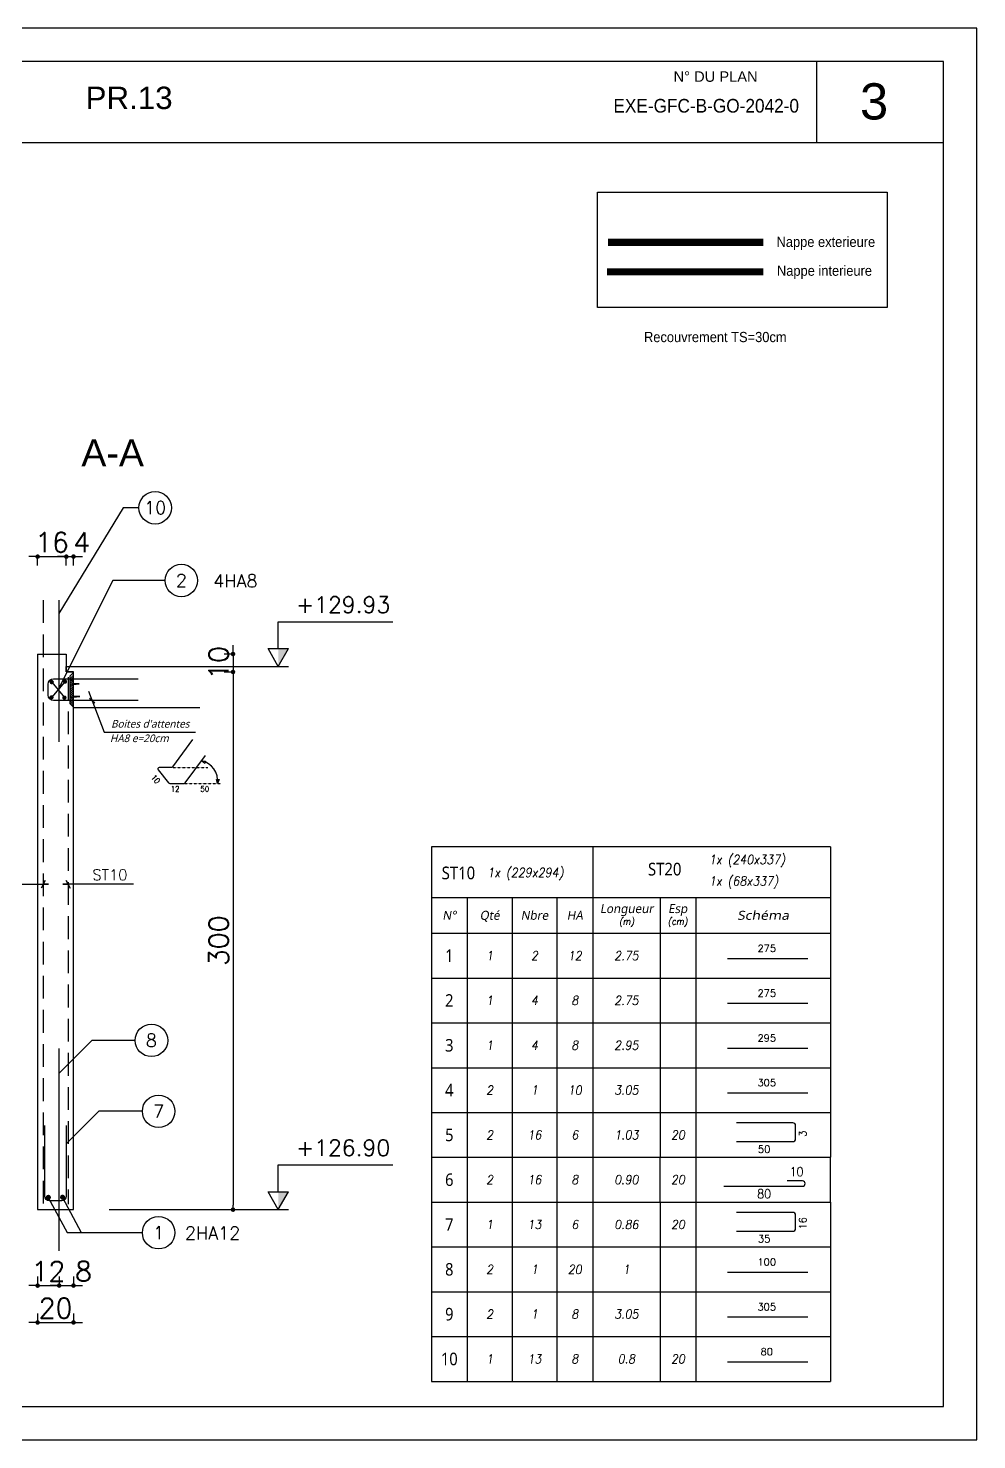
# Model space of a CAD drawing. Header units: millimetres. Extents: x -21776 to 63757, y -7870 to 8483.
# Drawn here: x 41275 to 41804, y -5309 to -4522 of the extents above; entities that cross this region are included whole.
import ezdxf
from ezdxf.enums import TextEntityAlignment as Align

# ---------------------------------------------------------------- set-up
doc = ezdxf.new("R2010")
doc.units = ezdxf.units.MM
doc.header["$PDMODE"] = 34
for name, pattern in [('CACHE', [9.525, 6.35, -3.175]), ('CACHEX2', [19.05, 12.7, -6.35]), ('HIDDEN2', [0.1875, 0.125, -0.0625])]:
    doc.linetypes.add(name, pattern=pattern)
for name, color, linetype in [('COTATION', 1, 'Continuous'), ('GO-CARTOUCHE', 7, 'Continuous'), ('GO-COTATION', 1, 'Continuous'), ('GO-FER-HA', 140, 'Continuous'), ('GO-TEXTE', 9, 'Continuous'), ('GO-TEXTE-ACIER', 3, 'Continuous'), ('GO-TEXTE-FER', 3, 'Continuous'), ('K_ENT_M_Building_PR.13', 7, 'Continuous'), ('préfa v', 2, 'Continuous'), ('STR_ACIER_BAS', 6, 'Continuous'), ('STR_TS', 22, 'Continuous'), ('STR_TXT', 102, 'Continuous'), ('STR_VOI-POT', 6, 'Continuous'), ('TEXTE-ACIER', 3, 'Continuous')]:
    doc.layers.add(name, color=color, linetype=linetype)
doc.styles.add('FIN', font='romans.shx')
doc.styles.add('GrDimensions', font='simplex.shx')
doc.styles.add('Lucida', font='')
doc.styles.get("Standard").update_dxf_attribs({"font": 'romans.shx'})
doc.styles.add('Tableau', font='romans.shx', dxfattribs={"width": 0.9, "oblique": 10})
doc.styles.add('Tableau2', font='trebuc.TTF', dxfattribs={"width": 0.9, "oblique": 10})
doc.styles.add('TEXTE', font='romans.shx')
doc.styles.add('TEXTEBA', font='ARIAL.TTF')
doc.styles.get('Lucida').set_extended_font_data('Lucida Sans', italic=True)
doc.dimstyles.new('COUPE-20', dxfattribs={"dimscale": 0.5, "dimtxt": 22, "dimasz": 5, "dimexe": 0.05, "dimexo": 0, "dimgap": 5, "dimtad": 1, "dimdsep": 46, "dimtxsty": 'Standard', "dimblk1": 'DOT', "dimblk2": 'DOT', "dimsah": 1, "dimcen": 0, "dimdle": 150, "dimclrd": 1, "dimclre": 1, "dimclrt": 7, "dimadec": 0, "dimazin": 0, "dimtfac": 1, "dimtix": 1, "dimtmove": 2, "dimatfit": 3, "dimldrblk": 'DOT', "dimfxl": 0, "dimtvp": 1, "dimtolj": 1, "dimtzin": 0, "dimarcsym": 0})

# ---------------------------------------------------------------- blocks, each defined once
blk = doc.blocks.new('_DOT')
at = {"color": 0, "linetype": 'ByBlock'}
blk.add_line((-0.5, 0), (-1, 0), dxfattribs=at)
at = {"color": 0, "linetype": 'ByBlock', "const_width": 0.5}
blk.add_lwpolyline([(-0.25, 0, 1), (0.25, 0, 1)], format="xyb", close=True, dxfattribs=at)
blk = doc.blocks.new('*D1160')
at = {"layer": 'DEFPOINTS', "color": 0}
for p in [(41279.97, -5180.66), (41299.97, -5180.66), (41299.97, -5243.61)]:
    blk.add_point(p, dxfattribs=at)
at = {"layer": 'STR_VOI-POT', "color": 1, "lineweight": -2}
for p, q in [((41277.47, -5243.61), (41274.97, -5243.61)), ((41279.97, -5238.61), (41279.97, -5243.63)), ((41279.97, -5243.61), (41299.97, -5243.61)), ((41299.97, -5238.61), (41299.97, -5243.63)), ((41302.47, -5243.61), (41304.97, -5243.61))]:
    blk.add_line(p, q, dxfattribs=at)
at = {"layer": 'STR_VOI-POT', "color": 1, "lineweight": -2, "xscale": 2.5, "yscale": 2.5, "zscale": 2.5}
blk.add_blockref('_DOT', (41279.97, -5243.61), dxfattribs=at)
at = {"layer": 'STR_VOI-POT', "color": 1, "lineweight": -2, "xscale": 2.5, "yscale": 2.5, "zscale": 2.5, "rotation": 180}
blk.add_blockref('_DOT', (41299.97, -5243.61), dxfattribs=at)
at = {"layer": 'STR_VOI-POT', "color": 7, "insert": (41289.97, -5235.61), "char_height": 11, "attachment_point": 5}
blk.add_mtext('\\A1;20', dxfattribs=at)
blk = doc.blocks.new('*D1161')
at = {"layer": 'DEFPOINTS', "color": 0}
for p in [(41295.97, -4816.32), (41279.97, -4870.66), (41295.97, -4870.66)]:
    blk.add_point(p, dxfattribs=at)
at = {"layer": 'STR_VOI-POT', "color": 1, "lineweight": -2}
for p, q in [((41277.47, -4816.32), (41274.97, -4816.32)), ((41279.97, -4821.32), (41279.97, -4816.3)), ((41279.97, -4816.32), (41295.97, -4816.32)), ((41295.97, -4821.32), (41295.97, -4816.3)), ((41298.47, -4816.32), (41300.97, -4816.32))]:
    blk.add_line(p, q, dxfattribs=at)
at = {"layer": 'STR_VOI-POT', "color": 1, "lineweight": -2, "xscale": 2.5, "yscale": 2.5, "zscale": 2.5}
blk.add_blockref('_DOT', (41279.97, -4816.32), dxfattribs=at)
at = {"layer": 'STR_VOI-POT', "color": 1, "lineweight": -2, "xscale": 2.5, "yscale": 2.5, "zscale": 2.5, "rotation": 180}
blk.add_blockref('_DOT', (41295.97, -4816.32), dxfattribs=at)
at = {"layer": 'STR_VOI-POT', "color": 7, "insert": (41287.97, -4808.32), "char_height": 11, "attachment_point": 5}
blk.add_mtext('\\A1;16', dxfattribs=at)
blk = doc.blocks.new('*D1162')
at = {"layer": 'DEFPOINTS', "color": 0}
for p in [(41295.97, -4870.66), (41299.97, -4880.66), (41388.91, -4880.66)]:
    blk.add_point(p, dxfattribs=at)
at = {"layer": 'STR_VOI-POT', "color": 1, "lineweight": -2}
for p, q in [((41388.91, -4868.16), (41388.91, -4865.66)), ((41383.91, -4870.66), (41388.93, -4870.66)), ((41388.91, -4870.66), (41388.91, -4880.66)), ((41383.91, -4880.66), (41388.93, -4880.66)), ((41388.91, -4883.16), (41388.91, -4885.66))]:
    blk.add_line(p, q, dxfattribs=at)
at = {"layer": 'STR_VOI-POT', "color": 1, "lineweight": -2, "xscale": 2.5, "yscale": 2.5, "zscale": 2.5}
for p, rotation in [((41388.91, -4870.66), 270), ((41388.91, -4880.66), 90)]:
    blk.add_blockref('_DOT', p, dxfattribs=dict(at, rotation=rotation))
at = {"layer": 'STR_VOI-POT', "color": 7, "insert": (41380.91, -4875.66), "char_height": 11, "attachment_point": 5, "rotation": 90}
blk.add_mtext('\\A1;10', dxfattribs=at)
blk = doc.blocks.new('*D1163')
at = {"layer": 'DEFPOINTS', "color": 0}
for p in [(41299.97, -4816.32), (41295.97, -4870.66), (41299.97, -4880.66)]:
    blk.add_point(p, dxfattribs=at)
at = {"layer": 'STR_VOI-POT', "color": 1, "lineweight": -2}
for p, q in [((41293.47, -4816.32), (41290.97, -4816.32)), ((41295.97, -4821.32), (41295.97, -4816.3)), ((41295.97, -4816.32), (41299.97, -4816.32)), ((41299.97, -4821.32), (41299.97, -4816.3)), ((41302.47, -4816.32), (41304.97, -4816.32))]:
    blk.add_line(p, q, dxfattribs=at)
at = {"layer": 'STR_VOI-POT', "color": 1, "lineweight": -2, "xscale": 2.5, "yscale": 2.5, "zscale": 2.5}
blk.add_blockref('_DOT', (41295.97, -4816.32), dxfattribs=at)
at = {"layer": 'STR_VOI-POT', "color": 1, "lineweight": -2, "xscale": 2.5, "yscale": 2.5, "zscale": 2.5, "rotation": 180}
blk.add_blockref('_DOT', (41299.97, -4816.32), dxfattribs=at)
at = {"layer": 'STR_VOI-POT', "color": 7, "insert": (41304.62, -4808.32), "char_height": 11, "attachment_point": 5}
blk.add_mtext('\\A1;4', dxfattribs=at)
blk = doc.blocks.new('*D1164')
at = {"layer": 'DEFPOINTS', "color": 0}
for p in [(41279.97, -5180.66), (41291.97, -5203.66), (41291.97, -5223.04)]:
    blk.add_point(p, dxfattribs=at)
at = {"layer": 'STR_VOI-POT', "color": 1, "lineweight": -2}
for p, q in [((41279.97, -5218.04), (41279.97, -5223.07)), ((41291.97, -5218.04), (41291.97, -5223.07)), ((41277.47, -5223.04), (41274.97, -5223.04)), ((41279.97, -5223.04), (41291.97, -5223.04)), ((41294.47, -5223.04), (41296.97, -5223.04))]:
    blk.add_line(p, q, dxfattribs=at)
at = {"layer": 'STR_VOI-POT', "color": 1, "lineweight": -2, "xscale": 2.5, "yscale": 2.5, "zscale": 2.5}
blk.add_blockref('_DOT', (41279.97, -5223.04), dxfattribs=at)
at = {"layer": 'STR_VOI-POT', "color": 1, "lineweight": -2, "xscale": 2.5, "yscale": 2.5, "zscale": 2.5, "rotation": 180}
blk.add_blockref('_DOT', (41291.97, -5223.04), dxfattribs=at)
at = {"layer": 'STR_VOI-POT', "color": 7, "insert": (41285.97, -5215.04), "char_height": 11, "attachment_point": 5}
blk.add_mtext('\\A1;12', dxfattribs=at)
blk = doc.blocks.new('*D1165')
at = {"layer": 'DEFPOINTS', "color": 0}
for p in [(41299.97, -5180.66), (41291.97, -5203.66), (41299.97, -5223.04)]:
    blk.add_point(p, dxfattribs=at)
at = {"layer": 'STR_VOI-POT', "color": 1, "lineweight": -2}
for p, q in [((41291.97, -5218.04), (41291.97, -5223.07)), ((41299.97, -5218.04), (41299.97, -5223.07)), ((41289.47, -5223.04), (41286.97, -5223.04)), ((41291.97, -5223.04), (41299.97, -5223.04)), ((41302.47, -5223.04), (41304.97, -5223.04))]:
    blk.add_line(p, q, dxfattribs=at)
at = {"layer": 'STR_VOI-POT', "color": 1, "lineweight": -2, "xscale": 2.5, "yscale": 2.5, "zscale": 2.5}
blk.add_blockref('_DOT', (41291.97, -5223.04), dxfattribs=at)
at = {"layer": 'STR_VOI-POT', "color": 1, "lineweight": -2, "xscale": 2.5, "yscale": 2.5, "zscale": 2.5, "rotation": 180}
blk.add_blockref('_DOT', (41299.97, -5223.04), dxfattribs=at)
at = {"layer": 'STR_VOI-POT', "color": 7, "insert": (41305.58, -5215.04), "char_height": 11, "attachment_point": 5}
blk.add_mtext('\\A1;8', dxfattribs=at)
blk = doc.blocks.new('*D1169')
at = {"layer": 'DEFPOINTS', "color": 0}
for p in [(41299.97, -4880.66), (41299.97, -5180.66), (41388.91, -5180.66)]:
    blk.add_point(p, dxfattribs=at)
at = {"layer": 'STR_VOI-POT', "color": 1, "lineweight": -2}
for p, q in [((41383.91, -4880.66), (41388.93, -4880.66)), ((41388.91, -4883.16), (41388.91, -5178.16)), ((41383.91, -5180.66), (41388.93, -5180.66))]:
    blk.add_line(p, q, dxfattribs=at)
at = {"layer": 'STR_VOI-POT', "color": 1, "lineweight": -2, "xscale": 2.5, "yscale": 2.5, "zscale": 2.5}
for p, rotation in [((41388.91, -4880.66), 90), ((41388.91, -5180.66), 270)]:
    blk.add_blockref('_DOT', p, dxfattribs=dict(at, rotation=rotation))
at = {"layer": 'STR_VOI-POT', "color": 7, "insert": (41380.91, -5030.66), "char_height": 11, "attachment_point": 5, "rotation": 90}
blk.add_mtext('\\A1;300', dxfattribs=at)
blk = doc.blocks.new('staboxdetail')
at = {"layer": 'GO-TEXTE-FER'}
blk.add_lwpolyline([(-8.57, 15.58), (-19.76, 0.33, -0.238859), (-20.41, 0), (-27.16, 0, 0.630281), (-27.79, -1.3), (-21.96, -8.52, 0.226783), (-21.34, -8.82), (-13.3, -8.82, 0.238859), (-12.65, -8.49), (-1.46, 6.77)], format="xyb", dxfattribs=at)
at = {"layer": 'GO-TEXTE-FER', "color": 1, "flags": 128}
for points in [[(-3.64, 3.75), (-1.35, 3.64), (-1.75, 2.31), (-3.64, 3.75)], [(5.34, -8.85), (4.78, -6.62), (6.18, -6.63), (5.34, -8.85)]]:
    blk.add_lwpolyline(points, dxfattribs=at)
at = {"layer": 'GO-TEXTE-FER', "color": 1}
blk.add_arc((-6, -7.43), 11.43, 352.85098, 78.09196, dxfattribs=at)
at = {"layer": 'TEXTE-ACIER', "color": 1, "linetype": 'HIDDEN2', "ltscale": 0.025}
for p, q in [((-20, 0), (0, 0)), ((-12.89, -8.82), (7.11, -8.82))]:
    blk.add_line(p, q, dxfattribs=at)
at = {"layer": 'GO-TEXTE-FER', "color": 1, "style": 'TEXTE', "width": 0.9}
blk.add_text('10', height=3.15, rotation=309.81851, dxfattribs=at).set_placement((-31.88, -5.6))
for s, p in [('12', (-20.75, -13.49)), ('50', (-4.19, -13.49))]:
    blk.add_text(s, height=3.15, dxfattribs=at).set_placement(p)
blk = doc.blocks.new('Désignation')
at = {"layer": 'GO-TEXTE-FER'}
for p, q in [((0, 0.8), (8.9, 0.8)), ((0, 0.8), (0, 0)), ((0.8, 0.8), (0.8, 0)), ((1.8, 0.8), (1.8, 0)), ((2.8, 0.8), (2.8, 0)), ((3.6, 0.8), (3.6, 0)), ((5.1, 0.8), (5.1, 0)), ((5.9, 0.8), (5.9, 0)), ((8.9, 0.8), (8.9, 0)), ((0, 0), (8.9, 0))]:
    blk.add_line(p, q, dxfattribs=at)
at = {"layer": 'GO-TEXTE-FER', "style": 'Tableau2', "oblique": 10}
for s, p in [('Longueur', (4.356, 0.55)), ('Esp', (5.494, 0.55)), ('N°', (0.4, 0.4)), ('Qté', (1.3, 0.4)), ('Nbre', (2.3, 0.4)), ('HA', (3.2, 0.4))]:
    blk.add_text(s, height=0.2, dxfattribs=at).set_placement(p, align=Align.MIDDLE_CENTER)
at = {"layer": 'GO-TEXTE-FER', "color": 7, "style": 'Tableau', "oblique": 10, "width": 0.9}
for s, p in [('(m)', (4.356, 0.265)), ('(cm)', (5.494, 0.265))]:
    blk.add_text(s, height=0.15, dxfattribs=at).set_placement(p, align=Align.MIDDLE_CENTER)
at = {"layer": 'GO-TEXTE-FER', "style": 'Tableau2', "oblique": 10, "width": 1.2}
blk.add_text('Schéma', height=0.2, dxfattribs=at).set_placement((7.4, 0.4), align=Align.MIDDLE_CENTER)
blk = doc.blocks.new('Barre libre')
at = {"layer": 'GO-TEXTE-FER'}
for p, q in [((0, 0), (0, -1)), ((0, 0), (8.9, 0)), ((0.8, 0), (0.8, -1)), ((1.8, 0), (1.8, -1)), ((2.8, 0), (2.8, -1)), ((3.6, 0), (3.6, -1)), ((5.1, 0), (5.1, -1)), ((5.9, 0), (5.9, -1)), ((8.9, 0), (8.9, -1)), ((0, -1), (8.9, -1))]:
    blk.add_line(p, q, dxfattribs=at)
at = {"layer": 'GO-TEXTE-FER', "color": 1}
blk.add_line((6.603, -0.563), (8.394, -0.563), dxfattribs=at)
at = {"layer": 'GO-TEXTE-FER', "color": 1, "style": 'Tableau'}
blk.add_attdef('Longueur', text='', height=0.16, dxfattribs=at).set_placement((7.481, -0.336), align=Align.MIDDLE_CENTER)
at = {"layer": 'GO-TEXTE-FER', "style": 'Tableau2', "width": 0.9}
blk.add_attdef('NUMERO', text='', height=0.28, dxfattribs=at).set_placement((0.4, -0.5), align=Align.MIDDLE_CENTER)
at = {"layer": 'GO-TEXTE-FER', "style": 'Tableau', "oblique": 10, "width": 0.9}
for tag, p in [('QUANTITE', (1.3, -0.5)), ('NOMBRE', (2.3, -0.5)), ('NUANCE', (3.2, -0.5)), ('LONGUEUR', (4.35, -0.5)), ('ESPACEMENTS', (5.5, -0.5))]:
    blk.add_attdef(tag, text='', height=0.2, dxfattribs=at).set_placement(p, align=Align.MIDDLE_CENTER)
blk = doc.blocks.new('U')
at = {"layer": 'GO-TEXTE-FER'}
for p, q in [((0, 0), (0, -1)), ((0, 0), (8.9, 0)), ((0.8, 0), (0.8, -1)), ((1.8, 0), (1.8, -1)), ((2.8, 0), (2.8, -1)), ((3.6, 0), (3.6, -1)), ((5.1, 0), (5.1, -1)), ((5.9, 0), (5.9, -1)), ((8.9, 0), (8.9, -1)), ((0, -1), (8.9, -1))]:
    blk.add_line(p, q, dxfattribs=at)
at = {"layer": 'GO-TEXTE-FER', "color": 1}
blk.add_lwpolyline([(6.803, -0.65), (8.063, -0.65, 0.414214), (8.123, -0.59), (8.123, -0.29, 0.414214), (8.063, -0.23), (6.803, -0.23)], format="xyb", dxfattribs=at)
at = {"layer": 'GO-TEXTE-FER', "color": 1, "style": 'Tableau'}
blk.add_attdef('Largeur', text='', height=0.16, rotation=90, dxfattribs=at).set_placement((8.284, -0.472), align=Align.MIDDLE_CENTER)
at = {"layer": 'GO-TEXTE-FER', "style": 'Tableau2', "width": 0.9}
blk.add_attdef('NUMERO', text='', height=0.28, dxfattribs=at).set_placement((0.4, -0.5), align=Align.MIDDLE_CENTER)
at = {"layer": 'GO-TEXTE-FER', "style": 'Tableau', "oblique": 10, "width": 0.9}
for tag, p in [('QUANTITE', (1.3, -0.5)), ('NOMBRE', (2.3, -0.5)), ('NUANCE', (3.2, -0.5)), ('LONGUEUR', (4.35, -0.5)), ('ESPACEMENTS', (5.5, -0.5))]:
    blk.add_attdef(tag, text='', height=0.2, dxfattribs=at).set_placement(p, align=Align.MIDDLE_CENTER)
at = {"layer": 'GO-TEXTE-FER', "color": 1, "style": 'Tableau'}
blk.add_attdef('Longueur', text='', height=0.16, dxfattribs=at).set_placement((7.422, -0.819), align=Align.MIDDLE_CENTER)
blk = doc.blocks.new('Spécial')
at = {"layer": 'GO-TEXTE-FER'}
for p, q in [((0, 0), (0, -1)), ((0, 0), (8.9, 0)), ((0.8, 0), (0.8, -1)), ((1.8, 0), (1.8, -1)), ((2.8, 0), (2.8, -1)), ((3.6, 0), (3.6, -1)), ((5.1, 0), (5.1, -1)), ((5.9, 0), (5.9, -1)), ((8.9, 0), (8.9, -1)), ((0, -1), (8.9, -1))]:
    blk.add_line(p, q, dxfattribs=at)
at = {"layer": 'GO-TEXTE-FER', "style": 'Tableau2', "width": 0.9}
blk.add_attdef('NUMERO', text='', height=0.28, dxfattribs=at).set_placement((0.4, -0.5), align=Align.MIDDLE_CENTER)
at = {"layer": 'GO-TEXTE-FER', "style": 'Tableau', "oblique": 10, "width": 0.9}
for tag, p in [('QUANTITE', (1.3, -0.5)), ('NOMBRE', (2.3, -0.5)), ('NUANCE', (3.2, -0.5)), ('LONGUEUR', (4.35, -0.5)), ('ESPACEMENTS', (5.5, -0.5))]:
    blk.add_attdef(tag, text='', height=0.2, dxfattribs=at).set_placement(p, align=Align.MIDDLE_CENTER)
blk = doc.blocks.new('World Level Arrow 5_i')
at = {"color": 7, "linetype": 'Continuous', "lineweight": -3, "extrusion": (0, -1.22461e-16, -1)}
for p, q in [((0, 9.433), (0, -0.567)), ((-1, 0.567), (-1, -0.567)), ((0, 0), (-1, 0.567)), ((0, 0), (-1, -0.567))]:
    blk.add_line(p, q, dxfattribs=at)
blk.add_solid([(1, -0.567), (0, 0), (0.997, 0)], dxfattribs=at)

msp = doc.modelspace()

# ---------------------------------------------------------------- hatches: boundary and pattern name
at = {"layer": 'GO-FER-HA'}
h = msp.add_hatch(dxfattribs=at)
h.set_pattern_fill('ANSI31', color=9, scale=6.075, angle=-450, style=0)
h.set_pattern_definition([(135, (437194.7084, -59883.3196), (-0.536959212, -0.536959212), [])])
h.paths.add_polyline_path([(41299.97048, -4882.10882), (41297.94548, -4884.13382), (41297.94548, -4885.75966), (41299.97048, -4885.75966)])
h.paths.add_polyline_path([(41299.97048, -4885.75966), (41297.94548, -4885.75966), (41297.94548, -4888.91257), (41299.97048, -4888.7124)])
h.paths.add_polyline_path([(41299.97048, -4889.24643), (41297.94548, -4888.92956), (41297.94548, -4898.69197), (41299.97048, -4898.48231)])
h.paths.add_polyline_path([(41298.40786, -4898.77119), (41299.97048, -4900.33382), (41299.97048, -4898.91044)])

# ---------------------------------------------------------------- linework, layer by layer
msp.add_lwpolyline([(41592.22039, -4613.01413), (41753.76413, -4613.01413), (41753.76413, -4677.29951), (41592.22039, -4677.29951)], close=True)
at = {"layer": 'COTATION'}
for p, q in [((41295.22577, -4886.10783), (41287.66959, -4894.89942)), ((41287.81062, -4886.33327), (41294.88745, -4895.01214))]:
    msp.add_line(p, q, dxfattribs=at)
for points in [[(41351.05825, -4829.66641), (41321.94941, -4829.66641), (41291.44768, -4890.50363)], [(41246.5409, -4999.1197), (41285.97048, -4999.1197), (41282.97048, -4999.1197), (41284.0918, -4996.99838), (41281.84916, -5001.24102)], [(41333.40007, -4999.1197), (41293.97048, -4999.1197), (41296.97048, -4999.1197), (41295.84916, -4996.99838), (41298.0918, -5001.24102)], [(41285.91193, -5173.82033), (41296.35603, -5193.37231), (41330.37312, -5193.37231)], [(41293.86165, -5173.82033), (41304.30574, -5193.37231), (41338.32283, -5193.37231)]]:
    msp.add_lwpolyline(points, dxfattribs=at)
at = {"layer": 'GO-CARTOUCHE', "color": 2, "ltscale": 3}
msp.add_line((41308.86324, -4895.21884), (41311.89837, -4897.96096), dxfattribs=at)
at = {"layer": 'GO-CARTOUCHE', "color": 3}
for p, q in [((41499.52761, -4978.27873), (41499.52761, -5006.45374)), ((41589.57943, -4978.27873), (41589.57943, -5006.45374)), ((41722.02761, -4978.27873), (41722.02761, -5006.45374))]:
    msp.add_line(p, q, dxfattribs=at)
at = {"layer": 'GO-CARTOUCHE', "linetype": 'Continuous'}
for points in [[(41803.6474, -5309.04286), (41803.6474, -4521.54286), (40690.01105, -4521.54286), (40690.01105, -5309.04286)], [(41785.08865, -5290.48411), (41785.08865, -4540.10161), (40708.5698, -4540.10161), (40708.5698, -5290.48411)]]:
    msp.add_lwpolyline(points, close=True, dxfattribs=at)
at = {"layer": 'GO-CARTOUCHE', "color": 2, "ltscale": 3}
msp.add_lwpolyline([(41308.41551, -4891.38336), (41317.08786, -4914.35846), (41367.91232, -4914.35846)], dxfattribs=at)
at = {"layer": 'GO-CARTOUCHE', "color": 3}
msp.add_lwpolyline([(41722.02761, -4978.27873), (41499.52761, -4978.27873)], dxfattribs=at)
at = {"layer": 'GO-COTATION'}
for points in [[(41336.43703, -4789.07902), (41327.72823, -4789.07902), (41291.69773, -4848.06131)], [(41334.36591, -5086.23667), (41310.16969, -5086.23667), (41291.97048, -5104.43588)], [(41338.36591, -5125.79729), (41314.16969, -5125.79729), (41295.97048, -5143.9965)]]:
    msp.add_lwpolyline(points, dxfattribs=at)
msp.add_lwpolyline([(41662.65323, -5167.60798), (41706.46432, -5167.60798, 0.414213562), (41707.96432, -5166.10798), (41707.96432, -5166.10798, 0.414213562), (41706.46432, -5164.60798), (41697.96432, -5164.60798)], format="xyb", dxfattribs=at)
at = {"layer": 'GO-FER-HA', "color": 1}
msp.add_line((41299.97048, -4895.14603), (41299.97048, -4884.47702), dxfattribs=at)
msp.add_lwpolyline([(41297.94548, -4898.30882), (41299.97048, -4900.33382), (41299.97048, -4880.98857), (41297.94548, -4883.01357)], close=True, dxfattribs=at)
msp.add_lwpolyline([(41335.97849, -4896.5899), (41300.54099, -4896.5899), (41288.90303, -4896.5899, -0.414213562), (41285.86553, -4893.5524), (41285.86553, -4887.4774, -0.414213562), (41288.90303, -4884.4399), (41335.97849, -4884.4399)], format="xyb", dxfattribs=at)
at = {"layer": 'GO-FER-HA', "color": 6, "linetype": 'Continuous', "const_width": 1.2}
for points in [[(41287.81062, -4885.73327, 1), (41287.81062, -4886.93327, 1)], [(41295.22577, -4885.50783, 1), (41295.22577, -4886.70783, 1)], [(41287.66959, -4894.29942, 1), (41287.66959, -4895.49942, 1)], [(41294.88745, -4894.41214, 1), (41294.88745, -4895.61214, 1)]]:
    msp.add_lwpolyline(points, format="xyb", close=True, dxfattribs=at)
at = {"layer": 'GO-FER-HA', "color": 1}
msp.add_lwpolyline([(41299.97048, -4895.09131), (41297.74813, -4894.89327), (41303.43803, -4894.30416), (41299.97048, -4894.30416), (41299.97048, -4888.12618), (41297.87894, -4887.7989), (41303.17643, -4887.27525), (41299.97048, -4887.27525)], dxfattribs=at)
at = {"layer": 'GO-TEXTE', "color": 7}
for points in [[(41714.34454, -4540.10161), (41714.34454, -4585.54823)], [(41785.08865, -4585.54823), (40708.5698, -4585.54823)]]:
    msp.add_lwpolyline(points, dxfattribs=at)
at = {"layer": 'GO-TEXTE-ACIER'}
for centre in [(41345.49379, -4789.07902), (41360.11502, -4829.66641), (41343.42267, -5086.23667), (41347.42267, -5125.79729), (41347.42267, -5193.52362)]:
    msp.add_circle(centre, 9.05676, dxfattribs=at)
at = {"layer": 'K_ENT_M_Building_PR.13', "color": 120, "linetype": 'Continuous', "lineweight": -3}
for p, q in [((41414.12142, -4867.66119), (41414.12142, -4852.66119)), ((41414.12142, -4852.66119), (41419.12142, -4852.66119)), ((41414.12142, -4867.66119), (41414.12142, -4852.66119)), ((41414.12142, -4852.66119), (41419.12142, -4852.66119)), ((41419.12142, -4852.66119), (41478.12142, -4852.66119)), ((41419.12142, -4852.66119), (41478.12142, -4852.66119)), ((41414.12142, -5170.66119), (41414.12142, -5155.66119)), ((41414.12142, -5155.66119), (41419.12142, -5155.66119)), ((41414.12142, -5170.66119), (41414.12142, -5155.66119)), ((41414.12142, -5155.66119), (41419.12142, -5155.66119)), ((41419.12142, -5155.66119), (41478.12142, -5155.66119)), ((41419.12142, -5155.66119), (41478.12142, -5155.66119))]:
    msp.add_line(p, q, dxfattribs=at)
at = {"layer": 'préfa v'}
for points in [[(41279.97048, -4870.66119), (41279.97048, -5180.66119), (41299.97048, -5180.66119), (41299.97048, -4880.66119)], [(41279.97048, -4870.66119), (41295.97048, -4870.66119), (41295.97048, -4880.66119), (41299.97048, -4880.66119)], [(41370.45529, -4900.66119), (41299.97048, -4900.66119), (41299.97048, -4880.66119), (41295.97048, -4880.66119), (41295.97048, -4877.66119), (41369.86017, -4877.66119)]]:
    msp.add_lwpolyline(points, dxfattribs=at)
at = {"layer": 'STR_TS', "linetype": 'CACHE', "ltscale": 2, "const_width": 4}
msp.add_lwpolyline([(41684.57419, -4641.00853), (41598.01631, -4641.00853)], dxfattribs=at)
at = {"layer": 'STR_TS', "const_width": 4}
msp.add_lwpolyline([(41684.57419, -4657.46349), (41597.45484, -4657.46349)], dxfattribs=at)
at = {"layer": 'STR_VOI-POT', "color": 1, "linetype": 'CACHEX2'}
for points in [[(41282.97048, -4840.66119), (41282.97048, -5177.66119)], [(41296.97048, -4883.66119), (41296.97048, -5177.66119)]]:
    msp.add_lwpolyline(points, dxfattribs=at)
at = {"layer": 'STR_VOI-POT'}
for points in [[(41291.69773, -4840.66119), (41291.69773, -4919.66119)], [(41291.97048, -5203.66119), (41291.97048, -5090.66119)]]:
    msp.add_lwpolyline(points, dxfattribs=at)
msp.add_lwpolyline([(41295.97048, -5133.66119), (41295.97048, -5173.16119, -0.414213562), (41293.47048, -5175.66119), (41286.47048, -5175.66119, -0.414213562), (41283.97048, -5173.16119), (41283.97048, -5133.66119)], format="xyb", dxfattribs=at)
at = {"layer": 'STR_VOI-POT', "const_width": 1.44}
for points in [[(41286.63193, -5173.82033, -1), (41285.19193, -5173.82033, -1)], [(41294.6272, -5173.76013, -1), (41293.1872, -5173.76013, -1)]]:
    msp.add_lwpolyline(points, format="xyb", close=True, dxfattribs=at)

# ---------------------------------------------------------------- block references
at = {"layer": 'GO-FER-HA', "xscale": 25, "yscale": 25, "zscale": 25}
msp.add_blockref('Désignation', (41499.52761, -5026.45374), dxfattribs=at)
at = {"layer": 'GO-TEXTE-FER'}
for name, p, xscale, yscale, zscale, values in [('Barre libre', (41499.52761, -5026.45374), 25, 25, 25, {'NUMERO': '1', 'QUANTITE': '1', 'NOMBRE': '2', 'NUANCE': '12', 'Longueur': '275', 'LONGUEUR': '2.75'}), ('Barre libre', (41499.52761, -5051.45374), 25, 25, 25, {'NUMERO': '2', 'QUANTITE': '1', 'NOMBRE': '4', 'NUANCE': '8', 'Longueur': '275', 'LONGUEUR': '2.75'}), ('Barre libre', (41499.52761, -5076.45374), 25, 25, 25, {'NUMERO': '3', 'QUANTITE': '1', 'NOMBRE': '4', 'NUANCE': '8', 'Longueur': '295', 'LONGUEUR': '2.95'}), ('Barre libre', (41499.52761, -5101.45374), 25, 25, 25, {'NUMERO': '4', 'QUANTITE': '2', 'NOMBRE': '1', 'NUANCE': '10', 'Longueur': '305', 'LONGUEUR': '3.05'}), ('U', (41499.52761, -5126.45374), 25, 25, 25, {'NUMERO': '5', 'QUANTITE': '2', 'NOMBRE': '16', 'NUANCE': '6', 'Longueur': '50', 'Largeur': '3', 'LONGUEUR': '1.03', 'ESPACEMENTS': '20'}), ('Spécial', (41499.52761, -5151.45374), 24.99585865563859, 24.99585865563859, 24.9958586556, {'NUMERO': '6', 'QUANTITE': '2', 'NOMBRE': '16', 'NUANCE': '8', 'LONGUEUR': '0.90', 'ESPACEMENTS': '20'}), ('U', (41499.52761, -5176.4496), 25, 25, 25, {'NUMERO': '7', 'QUANTITE': '1', 'NOMBRE': '13', 'NUANCE': '6', 'Longueur': '35', 'Largeur': '16', 'LONGUEUR': '0.86', 'ESPACEMENTS': '20'}), ('Barre libre', (41499.52761, -5201.4496), 25, 25, 25, {'NUMERO': '8', 'QUANTITE': '2', 'NOMBRE': '1', 'NUANCE': '20', 'Longueur': '100', 'LONGUEUR': '1'}), ('Barre libre', (41499.52761, -5226.4496), 25, 25, 25, {'NUMERO': '9', 'QUANTITE': '2', 'NOMBRE': '1', 'NUANCE': '8', 'Longueur': '305', 'LONGUEUR': '3.05'}), ('Barre libre', (41499.52761, -5251.4496), 25, 25, 25, {'NUMERO': '10', 'QUANTITE': '1', 'NOMBRE': '13', 'NUANCE': '8', 'Longueur': '80', 'LONGUEUR': '0.8', 'ESPACEMENTS': '20'})]:
    msp.add_blockref(name, p, dxfattribs=dict(at, xscale=xscale, yscale=yscale, zscale=zscale)).add_auto_attribs(values)
at = {"layer": 'K_ENT_M_Building_PR.13', "color": 120, "linetype": 'Continuous', "lineweight": -3, "xscale": -10, "yscale": 10, "zscale": 10, "rotation": 90}
for p in [(41414.12142, -4877.66119), (41414.12142, -5180.66119), (41414.12142, -5180.66119)]:
    msp.add_blockref('World Level Arrow 5_i', p, dxfattribs=at)
at = {"layer": 'STR_VOI-POT', "color": 7, "linetype": 'CACHE', "xscale": -10, "yscale": 10, "zscale": 10, "rotation": 90}
msp.add_blockref('World Level Arrow 5_i', (41414.12142, -4877.66119), dxfattribs=at)
at = {"layer": 'STR_VOI-POT'}
msp.add_blockref('staboxdetail', (41374.94272, -4934.00526), dxfattribs=at)

# ---------------------------------------------------------------- texts
at = {"layer": 'GO-CARTOUCHE', "color": 2, "style": 'TEXTEBA'}
msp.add_text('3', height=20.19864, dxfattribs=at).set_placement((41738.56437, -4572.44975))
at = {"layer": 'GO-CARTOUCHE', "color": 2, "style": 'TEXTEBA', "width": 0.9}
for s, height, p in [('EXE-GFC-B-GO-2042-0', 7.6363636, (41652.78807, -4568.61641)), ('Nappe exterieure', 5.7024, (41719.51186, -4643.5624)), ('Nappe interieure', 5.7024, (41718.74344, -4659.65317)), ('Recouvrement TS=30cm', 5.7024, (41657.84793, -4696.66764))]:
    msp.add_text(s, height=height, dxfattribs=at).set_placement(p, align=Align.CENTER)
at = {"layer": 'GO-TEXTE', "style": 'TEXTEBA'}
msp.add_text('N° DU PLAN', height=5.856446, dxfattribs=at).set_placement((41658.01157, -4551.44419), align=Align.CENTER)
at = {"layer": 'GO-TEXTE', "color": 2, "style": 'TEXTEBA'}
msp.add_text('PR.13', height=12.497088, dxfattribs=at).set_placement((41306.7161, -4566.645))
at = {"layer": 'GO-TEXTE', "linetype": 'Continuous', "style": 'Lucida'}
for s, p in [("Boites d'attentes", (41320.92032, -4911.73711)), ('HA8 e=20cm', (41320.27421, -4919.81504))]:
    msp.add_text(s, height=4.256, rotation=359.99820245, dxfattribs=at).set_placement(p)
at = {"layer": 'GO-TEXTE-ACIER', "style": 'TEXTE'}
for s, p in [('10', (41345.49379, -4789.07902)), ('2', (41360.11502, -4829.66641)), ('4HA8', (41390.24483, -4829.8555)), ('8', (41343.42267, -5086.23667)), ('7', (41347.42267, -5125.79729)), ('1', (41347.42267, -5193.52362)), ('2HA12', (41377.55249, -5193.71271))]:
    msp.add_text(s, height=7.2, dxfattribs=at).set_placement(p, align=Align.MIDDLE_CENTER)
at = {"layer": 'GO-TEXTE-FER', "style": 'Tableau', "oblique": 10, "width": 0.9}
for s, p in [('1x (240x337)', (41654.3468, -4987.82284)), ('1x (229x294)', (41530.74421, -4995.09465)), ('1x (68x337)', (41654.3468, -4999.82284))]:
    msp.add_text(s, height=5.0561798, dxfattribs=at).set_placement(p)
at = {"layer": 'GO-TEXTE-FER', "color": 1, "style": 'TEXTE', "width": 0.9}
for s, p in [('10', (41699.30805, -5162.01462)), ('80', (41681.22712, -5174.31809))]:
    msp.add_text(s, height=5, dxfattribs=at).set_placement(p)
at = {"layer": 'GO-TEXTE-FER', "style": 'Tableau2', "width": 0.9}
for tag, p in [('ST10', (41514.62723, -4992.80365)), ('ST20', (41629.6391, -4990.69101))]:
    msp.add_attdef(tag, text='1', height=7.07865, dxfattribs=at).set_placement(p, align=Align.MIDDLE_CENTER)
at = {"layer": 'K_ENT_M_Building_PR.13', "color": 0, "linetype": 'Continuous', "lineweight": -3, "char_height": 9, "attachment_point": 7, "style": 'GrDimensions'}
for s, insert in [('\\A1;+129.93', (41424.12142, -4847.66119)), ('\\A1;+126.90', (41424.12142, -5150.66119))]:
    msp.add_mtext(s, dxfattribs=dict(at, insert=insert))
at = {"layer": 'STR_ACIER_BAS', "style": 'TEXTEBA'}
msp.add_text('A-A', height=15, dxfattribs=at).set_placement((41304.33153, -4765.97621))
at = {"layer": 'STR_TXT', "style": 'FIN'}
msp.add_text('ST10', height=6, dxfattribs=at).set_placement((41320.28056, -4996.84684), align=Align.CENTER)

# ---------------------------------------------------------------- dimensions: what is measured, and where the dimension line sits
at = {"layer": 'STR_VOI-POT'}
for base, p1, p2, picture, middle in [((41295.97048, -4816.32335), (41279.97048, -4870.66119), (41295.97048, -4870.66119), '*D1161', (41287.97048, -4808.32335)), ((41299.97048, -5243.60724), (41279.97048, -5180.66119), (41299.97048, -5180.66119), '*D1160', (41289.97048, -5235.60724)), ((41291.97048, -5223.04272), (41279.97048, -5180.66119), (41291.97048, -5203.66119), '*D1164', (41285.97048, -5215.04272))]:
    dim = msp.add_linear_dim(base=base, p1=p1, p2=p2, dimstyle='COUPE-20', dxfattribs=at)
    dim.commit()
    dim.dimension.update_dxf_attribs({"geometry": picture, "text_midpoint": middle})
for base, p1, p2, picture, middle in [((41299.97048, -4816.32335), (41295.97048, -4870.66119), (41299.97048, -4880.66119), '*D1163', (41304.61906, -4808.32335)), ((41299.97048, -5223.04272), (41291.97048, -5203.66119), (41299.97048, -5180.66119), '*D1165', (41305.58341, -5215.04272))]:
    dim = msp.add_linear_dim(base=base, p1=p1, p2=p2, dimstyle='COUPE-20', dxfattribs=at)
    dim.commit()
    dim.dimension.update_dxf_attribs({"geometry": picture, "text_midpoint": middle, "dimtype": 160})
for base, p1, p2, picture, middle in [((41388.90658, -4880.66119), (41295.97048, -4870.66119), (41299.97048, -4880.66119), '*D1162', (41380.90658, -4875.66119)), ((41388.90658, -5180.66119), (41299.97048, -4880.66119), (41299.97048, -5180.66119), '*D1169', (41380.90658, -5030.66119))]:
    dim = msp.add_linear_dim(base=base, p1=p1, p2=p2, angle=90, dimstyle='COUPE-20', dxfattribs=at)
    dim.commit()
    dim.dimension.update_dxf_attribs({"geometry": picture, "text_midpoint": middle})

doc.saveas('drawing.dxf')
